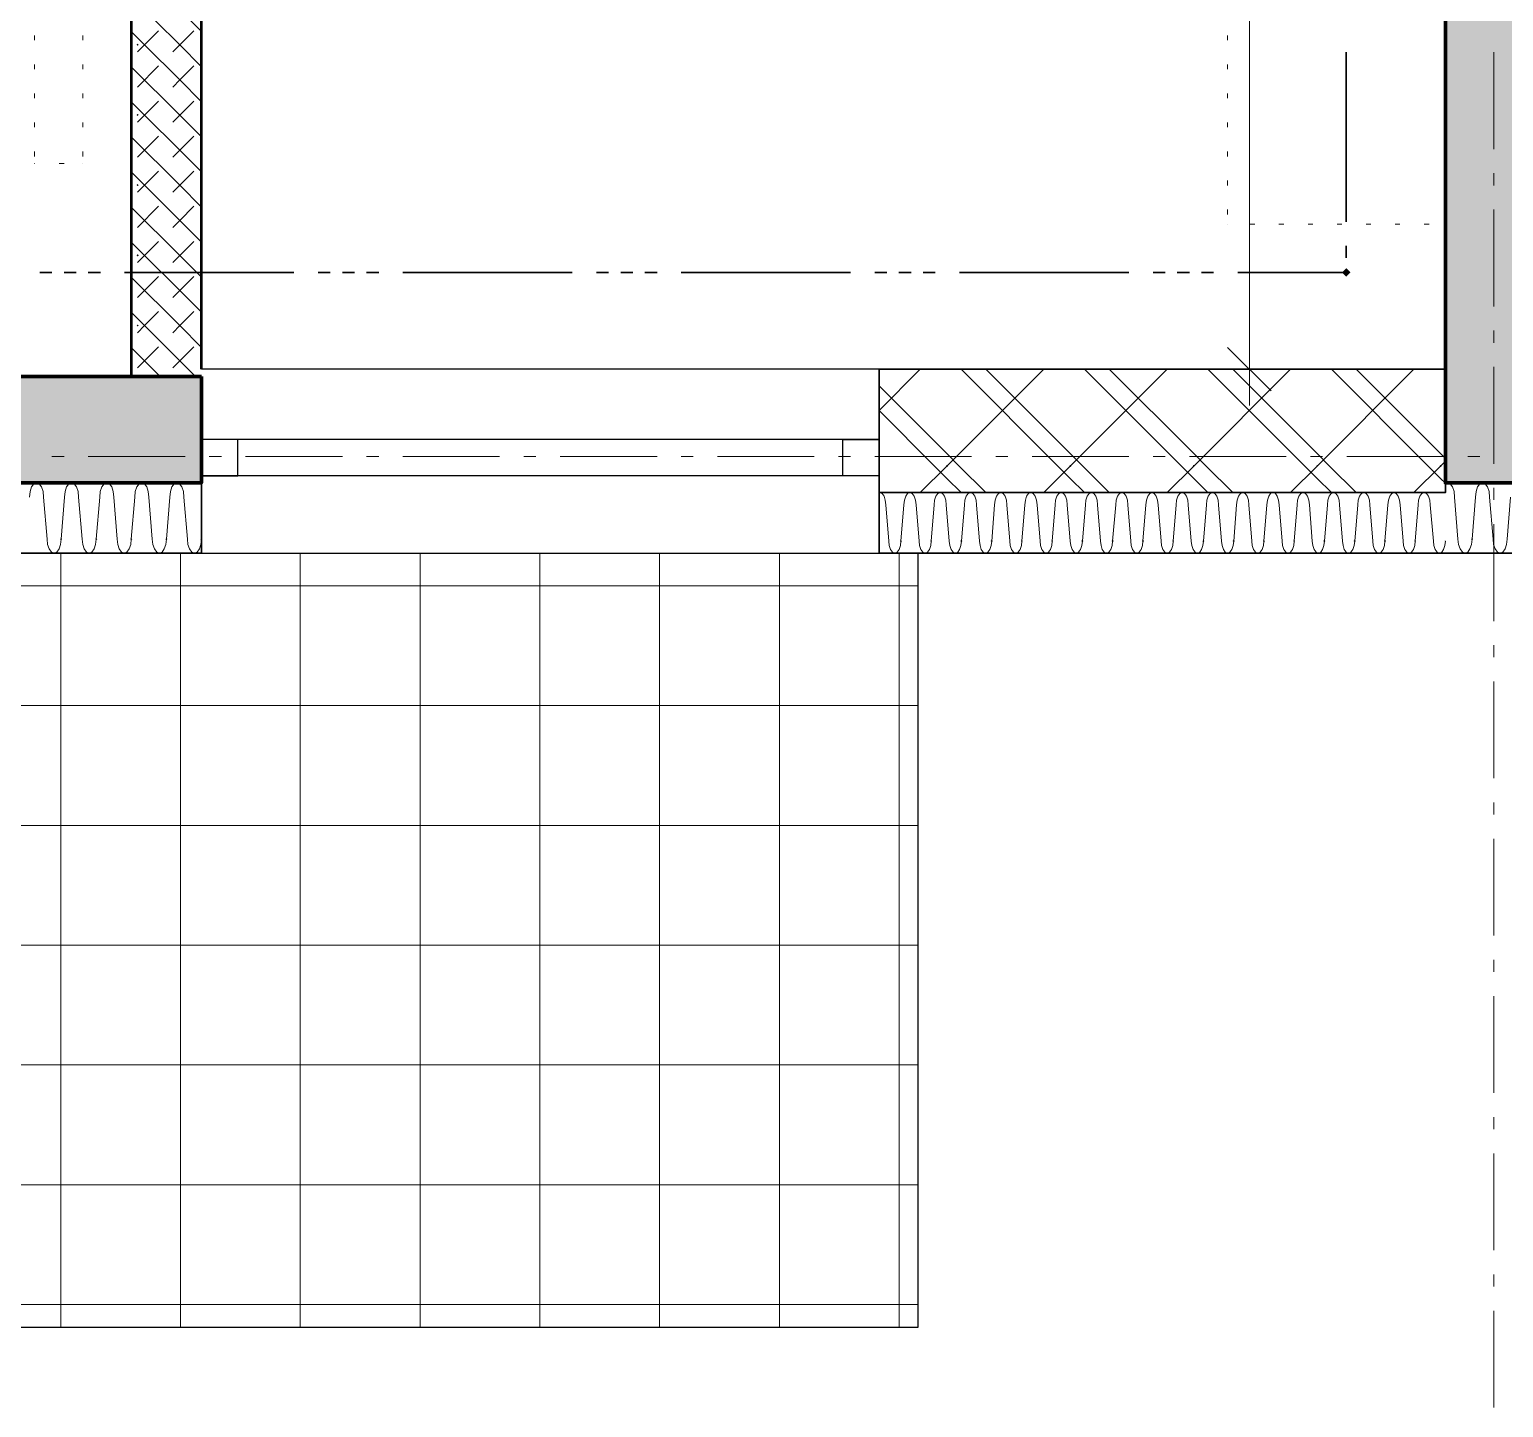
# Model space of a CAD drawing. Header units: millimetres. Extents: x 0 to 594, y 0 to 420.
# Drawn here: x 255.28 to 286.49, y 119.98 to 149.16 of the extents above; entities that cross this region are included whole.
import ezdxf

# ---------------------------------------------------------------- set-up
doc = ezdxf.new("R2010")
doc.units = ezdxf.units.MM
doc.header["$LTSCALE"] = 8
for name, color, linetype in [('PDF_Koty delkove', 7, 'Continuous'), ('PDF_Nabytek', 7, 'Continuous'), ('PDF_Obecne 0.25', 7, 'Continuous'), ('PDF_Okna', 7, 'Continuous'), ('PDF_Osy hlavni', 7, 'Continuous'), ('PDF_Pozarni useky', 7, 'Continuous'), ('PDF_Pricky zdene', 7, 'Continuous'), ('PDF_Srafy', 7, 'Continuous'), ('PDF_Steny obvodove nosne', 7, 'Continuous'), ('PDF_Steny sendvic', 7, 'Continuous'), ('PDF_Zatepleni', 7, 'Continuous')]:
    doc.layers.add(name, color=color, linetype=linetype)

msp = doc.modelspace()

# ---------------------------------------------------------------- linework, layer by layer
at = {"layer": 'PDF_Koty delkove', "lineweight": 18}
for points in [[(281.111, 141.969), (281.111, 172.52), (281.111, 191.118), (281.111, 197.78), (281.111, 199.266), (281.111, 221.099), (281.111, 223.712)], [(281.572, 141.508), (280.65, 142.431)], [(281.88, 141.969), (281.111, 141.969), (280.342, 141.969)], [(281.111, 141.969), (281.111, 141.201)]]:
    msp.add_lwpolyline(points, dxfattribs=at)
at = {"layer": 'PDF_Nabytek', "lineweight": 13}
for points in [[(255.385, 148.937), (255.385, 149.039)], [(256.409, 148.937), (256.409, 149.039)], [(257.434, 148.937), (257.434, 149.039)], [(280.651, 148.937), (280.651, 149.039)], [(285.263, 148.937), (285.263, 149.039)], [(255.385, 148.322), (255.385, 148.424)], [(256.409, 148.322), (256.409, 148.424)], [(257.434, 148.322), (257.434, 148.424)], [(280.651, 148.322), (280.651, 148.424)], [(285.263, 148.322), (285.263, 148.424)], [(255.385, 147.707), (255.385, 147.809)], [(256.409, 147.707), (256.409, 147.809)], [(257.434, 147.707), (257.434, 147.809)], [(280.651, 147.707), (280.651, 147.809)], [(285.263, 147.707), (285.263, 147.809)], [(255.385, 147.092), (255.385, 147.194)], [(256.409, 147.092), (256.409, 147.194)], [(257.434, 147.092), (257.434, 147.194)], [(280.651, 147.092), (280.651, 147.194)], [(285.263, 147.092), (285.263, 147.194)], [(255.385, 146.477), (255.385, 146.579)], [(256.409, 146.477), (256.409, 146.579)], [(257.434, 146.477), (257.434, 146.579)], [(280.651, 146.477), (280.651, 146.579)], [(285.263, 146.477), (285.263, 146.579)], [(255.395, 146.326), (255.385, 146.326)], [(255.385, 146.326), (255.385, 146.326)], [(255.385, 146.326), (255.385, 146.326)], [(256.01, 146.326), (255.908, 146.326)], [(256.409, 146.326), (256.409, 146.326)], [(256.409, 146.326), (256.409, 146.326)], [(257.434, 145.862), (257.434, 145.964)], [(280.651, 145.862), (280.651, 145.964)], [(285.263, 145.862), (285.263, 145.964)], [(257.434, 145.247), (257.434, 145.349)], [(280.651, 145.247), (280.651, 145.349)], [(285.263, 145.247), (285.263, 145.349)], [(280.651, 145.044), (280.651, 145.044)], [(280.651, 145.044), (280.651, 145.044)], [(281.225, 145.044), (281.123, 145.044)], [(281.84, 145.044), (281.738, 145.044)], [(282.455, 145.044), (282.353, 145.044)], [(283.07, 145.044), (282.968, 145.044)], [(283.685, 145.044), (283.583, 145.044)], [(284.3, 145.044), (284.198, 145.044)], [(284.915, 145.044), (284.813, 145.044)], [(285.263, 145.044), (285.263, 145.044)], [(285.263, 145.044), (285.263, 145.044)], [(257.434, 144.632), (257.434, 144.734)], [(257.434, 144.017), (257.434, 144.12)], [(257.434, 143.402), (257.434, 143.505)], [(257.434, 142.787), (257.434, 142.89)], [(257.434, 142.172), (257.434, 142.275)], [(257.434, 141.969), (257.434, 141.969)]]:
    msp.add_lwpolyline(points, dxfattribs=at)
at = {"layer": 'PDF_Obecne 0.25', "lineweight": 25}
msp.add_lwpolyline([(274.09, 138.077), (274.09, 121.677), (242.316, 121.677)], dxfattribs=at)
at = {"layer": 'PDF_Okna', "lineweight": 25}
for points in [[(273.27, 141.969), (258.921, 141.969)], [(273.27, 140.483), (258.921, 140.483)], [(273.27, 139.714), (258.921, 139.714)], [(258.921, 138.074), (273.27, 138.074)]]:
    msp.add_lwpolyline(points, dxfattribs=at)
for points in [[(258.921, 139.714), (259.689, 139.714), (259.689, 140.483), (258.921, 140.483)], [(273.27, 139.714), (272.502, 139.714), (272.502, 140.483), (273.27, 140.483)]]:
    msp.add_lwpolyline(points, close=True, dxfattribs=at)
at = {"layer": 'PDF_Osy hlavni', "lineweight": 18}
for points in [[(286.288, 146.631), (286.288, 148.681)], [(286.288, 145.862), (286.288, 146.118)], [(286.288, 143.3), (286.288, 145.349)], [(286.288, 142.531), (286.288, 142.787)], [(286.288, 139.968), (286.288, 142.018)], [(256.01, 140.124), (255.754, 140.124)], [(258.573, 140.124), (256.523, 140.124)], [(259.342, 140.124), (259.085, 140.124)], [(261.904, 140.124), (259.854, 140.124)], [(262.673, 140.124), (262.417, 140.124)], [(265.235, 140.124), (263.185, 140.124)], [(266.004, 140.124), (265.748, 140.124)], [(268.567, 140.124), (266.517, 140.124)], [(269.335, 140.124), (269.079, 140.124)], [(271.898, 140.124), (269.848, 140.124)], [(272.667, 140.124), (272.41, 140.124)], [(275.229, 140.124), (273.179, 140.124)], [(275.998, 140.124), (275.741, 140.124)], [(278.56, 140.124), (276.51, 140.124)], [(279.329, 140.124), (279.073, 140.124)], [(281.891, 140.124), (279.841, 140.124)], [(282.66, 140.124), (282.404, 140.124)], [(285.223, 140.124), (283.173, 140.124)], [(285.991, 140.124), (285.735, 140.124)], [(286.288, 139.2), (286.288, 139.456)], [(286.288, 136.637), (286.288, 138.687)], [(286.288, 135.868), (286.288, 136.125)], [(286.288, 133.306), (286.288, 135.356)], [(286.288, 132.537), (286.288, 132.793)], [(286.288, 129.975), (286.288, 132.025)], [(286.288, 129.206), (286.288, 129.462)], [(286.288, 126.643), (286.288, 128.693)], [(286.288, 125.875), (286.288, 126.131)], [(286.288, 123.312), (286.288, 125.362)], [(286.288, 122.543), (286.288, 122.8)], [(286.288, 119.981), (286.288, 122.031)]]:
    msp.add_lwpolyline(points, dxfattribs=at)
at = {"layer": 'PDF_Pozarni useky', "lineweight": 35}
for points in [[(283.162, 145.093), (283.162, 148.681)], [(283.162, 144.325), (283.162, 144.581)], [(255.754, 144.019), (255.498, 144.019)], [(256.267, 144.019), (256.01, 144.019)], [(256.779, 144.019), (256.523, 144.019)], [(260.879, 144.019), (257.292, 144.019)], [(261.648, 144.019), (261.392, 144.019)], [(262.16, 144.019), (261.904, 144.019)], [(262.673, 144.019), (262.417, 144.019)], [(266.773, 144.019), (263.185, 144.019)], [(267.542, 144.019), (267.285, 144.019)], [(268.054, 144.019), (267.798, 144.019)], [(268.567, 144.019), (268.31, 144.019)], [(272.667, 144.019), (269.079, 144.019)], [(273.435, 144.019), (273.179, 144.019)], [(273.948, 144.019), (273.691, 144.019)], [(274.46, 144.019), (274.204, 144.019)], [(278.56, 144.019), (274.973, 144.019)], [(279.329, 144.019), (279.073, 144.019)], [(279.841, 144.019), (279.585, 144.019)], [(280.354, 144.019), (280.098, 144.019)], [(283.162, 144.019), (280.866, 144.019)], [(283.162, 144.019), (283.162, 144.068)]]:
    msp.add_lwpolyline(points, dxfattribs=at)
at = {"layer": 'PDF_Pozarni useky', "lineweight": 35, "transparency": 33554559}
for points in [[(283.251, 144.019), (283.162, 143.93), (283.162, 144.109), (283.072, 144.019)], [(283.162, 143.93), (283.072, 144.019), (283.251, 144.019), (283.162, 144.109)]]:
    msp.add_solid(points, dxfattribs=at)
at = {"layer": 'PDF_Pricky zdene', "lineweight": 50}
msp.add_lwpolyline([(258.921, 141.969), (258.921, 191.118), (257.588, 191.118), (257.434, 191.118), (257.434, 141.969), (257.434, 141.816), (258.921, 141.816)], dxfattribs=at)
at = {"layer": 'PDF_Pricky zdene', "lineweight": 9}
for points in [[(258.921, 148.376), (258.459, 148.837), (257.434, 149.862)], [(258.921, 149.119), (258.459, 149.58), (258.311, 149.431)], [(258.459, 148.094), (257.716, 148.837), (257.434, 149.119)], [(257.568, 148.688), (257.716, 148.837), (258.014, 149.134)], [(258.311, 148.688), (258.459, 148.837), (258.757, 149.134)], [(258.921, 146.889), (258.459, 147.351), (257.434, 148.376)], [(257.568, 147.945), (258.014, 148.391)], [(258.459, 148.094), (258.757, 148.391)], [(258.921, 147.633), (258.459, 148.094), (258.311, 147.945)], [(257.568, 147.202), (257.716, 147.351), (258.014, 147.648)], [(258.311, 147.202), (258.459, 147.351), (258.757, 147.648)], [(258.921, 146.146), (258.459, 146.608), (257.716, 147.351), (257.434, 147.633)], [(258.757, 146.162), (258.459, 145.864), (257.434, 146.889)], [(257.568, 146.459), (258.014, 146.905)], [(258.459, 146.608), (258.757, 146.905)], [(258.311, 146.459), (258.459, 146.608)], [(258.459, 145.121), (257.716, 145.864), (257.434, 146.146)], [(257.568, 145.716), (257.716, 145.864), (258.014, 146.162)], [(258.311, 145.716), (258.459, 145.864)], [(258.921, 145.403), (258.459, 145.864)], [(258.921, 143.917), (258.459, 144.378), (257.434, 145.403)], [(257.568, 144.973), (258.014, 145.419)], [(258.459, 145.121), (258.757, 145.419)], [(258.921, 144.66), (258.459, 145.121), (258.311, 144.973)], [(257.716, 144.378), (257.434, 144.66)], [(257.568, 144.23), (257.716, 144.378), (258.014, 144.675)], [(258.311, 144.23), (258.459, 144.378), (258.757, 144.675)], [(258.459, 143.635), (257.716, 144.378)], [(258.757, 143.189), (258.459, 142.892), (257.434, 143.917)], [(257.568, 143.486), (258.014, 143.932)], [(258.459, 143.635), (258.757, 143.932)], [(258.921, 143.174), (258.459, 143.635), (258.311, 143.486)], [(257.716, 142.892), (257.434, 143.174)], [(257.568, 142.743), (257.716, 142.892), (258.014, 143.189)], [(258.459, 142.149), (257.716, 142.892)], [(258.311, 142.743), (258.459, 142.892)], [(258.921, 142.431), (258.459, 142.892)], [(258.049, 141.816), (257.434, 142.431)], [(257.568, 142), (258.014, 142.446)], [(258.459, 142.149), (258.757, 142.446)], [(258.793, 141.816), (258.459, 142.149), (258.311, 142)]]:
    msp.add_lwpolyline(points, dxfattribs=at)
at = {"layer": 'PDF_Pricky zdene', "lineweight": 9, "transparency": 33554559}
for points in [[(257.568, 148.817), (257.545, 148.84), (257.591, 148.84), (257.568, 148.863)], [(258.459, 148.814), (258.436, 148.837), (258.483, 148.837), (258.459, 148.86)], [(257.568, 147.331), (257.545, 147.354), (257.591, 147.354), (257.568, 147.377)], [(258.459, 147.328), (258.436, 147.351), (258.483, 147.351), (258.459, 147.374)], [(257.568, 145.844), (257.545, 145.867), (257.591, 145.867), (257.568, 145.89)], [(258.459, 145.841), (258.436, 145.864), (258.483, 145.864), (258.459, 145.887)], [(257.568, 144.358), (257.545, 144.381), (257.591, 144.381), (257.568, 144.404)], [(258.459, 144.355), (258.436, 144.378), (258.483, 144.378), (258.459, 144.401)], [(257.568, 142.872), (257.545, 142.895), (257.591, 142.895), (257.568, 142.918)], [(258.459, 142.869), (258.436, 142.892), (258.483, 142.892), (258.459, 142.915)]]:
    msp.add_solid(points, dxfattribs=at)
at = {"layer": 'PDF_Srafy', "lineweight": 9}
for points in [[(255.939, 138.077), (255.939, 134.846), (255.939, 129.773)], [(258.475, 138.077), (258.475, 137.383), (258.475, 132.309), (258.475, 127.236)], [(261.012, 138.077), (261.012, 134.846), (261.012, 129.773), (261.012, 124.699), (261.012, 121.677)], [(263.549, 138.077), (263.549, 137.383), (263.549, 132.309), (263.549, 127.236), (263.549, 122.162), (263.549, 121.677)], [(266.086, 138.077), (266.086, 134.846), (266.086, 129.773), (266.086, 124.699), (266.086, 121.677)], [(268.622, 138.077), (268.622, 137.383), (268.622, 132.309), (268.622, 127.236), (268.622, 122.162), (268.622, 121.677)], [(271.159, 138.077), (271.159, 134.846), (271.159, 129.773), (271.159, 124.699), (271.159, 121.677)], [(273.696, 138.077), (273.696, 137.383), (273.696, 132.309), (273.696, 127.236), (273.696, 122.162), (273.696, 121.677)], [(274.09, 137.383), (273.696, 137.383), (268.622, 137.383), (263.549, 137.383), (258.475, 137.383), (253.402, 137.383), (248.328, 137.383), (243.255, 137.383)], [(274.09, 134.846), (271.159, 134.846), (266.086, 134.846), (261.012, 134.846), (255.939, 134.846), (250.865, 134.846), (245.792, 134.846)], [(274.09, 132.309), (273.696, 132.309), (268.622, 132.309), (263.549, 132.309), (258.475, 132.309), (253.402, 132.309), (248.328, 132.309)], [(274.09, 129.773), (271.159, 129.773), (266.086, 129.773), (261.012, 129.773), (255.939, 129.773), (250.865, 129.773)], [(255.939, 129.773), (255.939, 124.699), (255.939, 121.677)], [(274.09, 127.236), (273.696, 127.236), (268.622, 127.236), (263.549, 127.236), (258.475, 127.236), (253.402, 127.236)], [(258.475, 127.236), (258.475, 122.162), (258.475, 121.677)], [(274.09, 124.699), (271.159, 124.699), (266.086, 124.699), (261.012, 124.699), (255.939, 124.699), (250.865, 124.699)], [(274.09, 122.162), (273.696, 122.162), (268.622, 122.162), (263.549, 122.162), (258.475, 122.162), (253.402, 122.162)]]:
    msp.add_lwpolyline(points, dxfattribs=at)
at = {"layer": 'PDF_Steny obvodove nosne', "lineweight": 70}
for points in [[(287.313, 139.561), (287.313, 141.969), (287.313, 221.099), (287.313, 223.712), (285.263, 223.712), (285.263, 221.099), (285.263, 141.969), (285.263, 139.561)], [(258.921, 141.816), (257.434, 141.816), (252.822, 141.816), (252.822, 139.561), (258.921, 139.561)]]:
    msp.add_lwpolyline(points, close=True, dxfattribs=at)
at = {"layer": 'PDF_Steny obvodove nosne', "color": 9, "lineweight": 9, "true_color": 0xc0c0c0, "transparency": 33554559}
for points in [[(287.313, 139.561), (287.313, 223.712), (285.263, 139.561), (285.263, 223.712)], [(258.921, 141.816), (252.822, 141.816), (258.921, 139.561), (252.822, 139.561)]]:
    msp.add_solid(points, dxfattribs=at)
at = {"layer": 'PDF_Steny sendvic', "lineweight": 9}
for points in [[(273.27, 141.098), (274.142, 141.969)], [(274.142, 139.356), (274.706, 139.919), (276.756, 141.969)], [(277.058, 139.919), (275.008, 141.969)], [(278.144, 139.356), (277.581, 139.919), (277.319, 140.181), (275.531, 141.969)], [(276.756, 139.356), (277.319, 139.919), (279.369, 141.969)], [(279.672, 139.919), (277.622, 141.969)], [(280.758, 139.356), (280.194, 139.919), (279.933, 140.181), (278.144, 141.969)], [(279.369, 139.356), (279.933, 139.919), (281.983, 141.969)], [(282.285, 139.919), (280.235, 141.969)], [(283.372, 139.356), (282.808, 139.919), (282.547, 140.181), (280.758, 141.969)], [(281.983, 139.356), (282.547, 139.919), (284.597, 141.969)], [(284.899, 139.919), (282.849, 141.969)], [(285.263, 140.078), (285.16, 140.181), (283.372, 141.969)], [(274.706, 140.181), (273.27, 141.616)], [(274.444, 139.919), (273.27, 141.093)], [(274.967, 139.919), (274.706, 140.181)], [(274.706, 139.658), (274.444, 139.919)], [(275.531, 139.356), (274.967, 139.919)], [(277.319, 139.658), (277.058, 139.919)], [(279.933, 139.658), (279.672, 139.919)], [(282.547, 139.658), (282.285, 139.919)], [(284.597, 139.356), (285.16, 139.919), (285.263, 140.022)], [(285.16, 139.658), (284.899, 139.919)], [(275.008, 139.356), (274.706, 139.658)], [(277.622, 139.356), (277.319, 139.658)], [(280.235, 139.356), (279.933, 139.658)], [(282.849, 139.356), (282.547, 139.658)], [(285.263, 139.556), (285.16, 139.658)], [(273.412, 139.099), (273.402, 139.198), (273.374, 139.282), (273.333, 139.337), (273.297, 139.356)], [(273.911, 139.356), (273.875, 139.337), (273.833, 139.282), (273.805, 139.198), (273.795, 139.099)], [(274.053, 139.099), (274.043, 139.198), (274.015, 139.282), (273.973, 139.337), (273.937, 139.356)], [(274.551, 139.356), (274.515, 139.337), (274.474, 139.282), (274.446, 139.198), (274.436, 139.099)], [(274.693, 139.099), (274.684, 139.198), (274.656, 139.282), (274.614, 139.337), (274.578, 139.356)], [(275.192, 139.356), (275.156, 139.337), (275.114, 139.282), (275.086, 139.198), (275.076, 139.099)], [(275.334, 139.099), (275.324, 139.198), (275.296, 139.282), (275.255, 139.337), (275.219, 139.356)], [(275.832, 139.356), (275.797, 139.337), (275.755, 139.282), (275.727, 139.198), (275.717, 139.099)], [(275.975, 139.099), (275.965, 139.198), (275.937, 139.282), (275.895, 139.337), (275.859, 139.356)], [(276.473, 139.356), (276.437, 139.337), (276.395, 139.282), (276.368, 139.198), (276.358, 139.099)], [(276.605, 139.198), (276.578, 139.282), (276.536, 139.337), (276.5, 139.356)], [(277.114, 139.356), (277.078, 139.337), (277.036, 139.282), (277.008, 139.198), (276.998, 139.099)], [(277.256, 139.099), (277.246, 139.198), (277.218, 139.282), (277.176, 139.337), (277.141, 139.356)], [(277.754, 139.356), (277.718, 139.337), (277.677, 139.282), (277.649, 139.198), (277.639, 139.099)], [(277.897, 139.099), (277.887, 139.198), (277.859, 139.282), (277.817, 139.337), (277.781, 139.356)], [(278.395, 139.356), (278.359, 139.337), (278.317, 139.282), (278.289, 139.198), (278.28, 139.099)], [(278.537, 139.099), (278.527, 139.198), (278.499, 139.282), (278.458, 139.337), (278.422, 139.356)], [(279.036, 139.356), (279, 139.337), (278.958, 139.282), (278.93, 139.198), (278.92, 139.099)], [(279.178, 139.099), (279.168, 139.198), (279.14, 139.282), (279.098, 139.337), (279.062, 139.356)], [(279.676, 139.356), (279.64, 139.337), (279.599, 139.282), (279.571, 139.198), (279.561, 139.099)], [(279.818, 139.099), (279.809, 139.198), (279.781, 139.282), (279.739, 139.337), (279.703, 139.356)], [(280.317, 139.356), (280.281, 139.337), (280.239, 139.282), (280.211, 139.198), (280.201, 139.099)], [(280.459, 139.099), (280.449, 139.198), (280.421, 139.282), (280.379, 139.337), (280.344, 139.356)], [(280.957, 139.356), (280.922, 139.337), (280.88, 139.282), (280.852, 139.198), (280.842, 139.099)], [(281.1, 139.099), (281.09, 139.198), (281.062, 139.282), (281.02, 139.337), (280.984, 139.356)], [(281.52, 139.282), (281.492, 139.198), (281.483, 139.099)], [(281.598, 139.356), (281.562, 139.337), (281.52, 139.282)], [(281.74, 139.099), (281.73, 139.198), (281.702, 139.282), (281.661, 139.337), (281.625, 139.356)], [(282.239, 139.356), (282.203, 139.337), (282.161, 139.282), (282.133, 139.198), (282.123, 139.099)], [(282.381, 139.099), (282.371, 139.198), (282.343, 139.282), (282.301, 139.337), (282.266, 139.356)], [(282.879, 139.356), (282.843, 139.337), (282.802, 139.282), (282.774, 139.198), (282.764, 139.099)], [(283.021, 139.099), (283.012, 139.198), (282.984, 139.282), (282.942, 139.337), (282.906, 139.356)], [(283.52, 139.356), (283.484, 139.337), (283.442, 139.282), (283.414, 139.198), (283.405, 139.099)], [(283.662, 139.099), (283.652, 139.198), (283.624, 139.282), (283.583, 139.337), (283.547, 139.356)], [(284.16, 139.356), (284.125, 139.337), (284.083, 139.282), (284.055, 139.198), (284.045, 139.099)], [(284.303, 139.099), (284.293, 139.198), (284.265, 139.282), (284.223, 139.337), (284.187, 139.356)], [(284.801, 139.356), (284.765, 139.337), (284.723, 139.282), (284.696, 139.198), (284.686, 139.099)], [(284.864, 139.337), (284.828, 139.356)], [(284.943, 139.099), (284.934, 139.198), (284.906, 139.282), (284.864, 139.337)], [(273.476, 138.331), (273.412, 139.099)], [(273.795, 139.099), (273.732, 138.331)], [(273.795, 139.099), (273.795, 139.099)], [(274.116, 138.331), (274.053, 139.099)], [(274.436, 139.099), (274.372, 138.331)], [(274.436, 139.099), (274.436, 139.099)], [(274.757, 138.331), (274.693, 139.099)], [(275.076, 139.099), (275.013, 138.331)], [(275.076, 139.099), (275.076, 139.099)], [(275.397, 138.331), (275.334, 139.099)], [(275.717, 139.099), (275.654, 138.331)], [(275.717, 139.099), (275.717, 139.099)], [(276.038, 138.331), (275.975, 139.099)], [(276.358, 139.099), (276.294, 138.331)], [(276.358, 139.099), (276.358, 139.099)], [(276.615, 139.099), (276.605, 139.198)], [(276.679, 138.331), (276.615, 139.099)], [(276.998, 139.099), (276.935, 138.331)], [(276.998, 139.099), (276.998, 139.099)], [(277.319, 138.331), (277.256, 139.099)], [(277.639, 139.099), (277.576, 138.331)], [(277.639, 139.099), (277.639, 139.099)], [(277.96, 138.331), (277.897, 139.099)], [(278.28, 139.099), (278.216, 138.331)], [(278.28, 139.099), (278.28, 139.099)], [(278.601, 138.331), (278.537, 139.099)], [(278.92, 139.099), (278.857, 138.331)], [(278.92, 139.099), (278.92, 139.099)], [(279.241, 138.331), (279.178, 139.099)], [(279.561, 139.099), (279.497, 138.331)], [(279.561, 139.099), (279.561, 139.099)], [(279.882, 138.331), (279.818, 139.099)], [(280.201, 139.099), (280.138, 138.331)], [(280.201, 139.099), (280.201, 139.099)], [(280.522, 138.331), (280.459, 139.099)], [(280.842, 139.099), (280.779, 138.331)], [(280.842, 139.099), (280.842, 139.099)], [(281.163, 138.331), (281.1, 139.099)], [(281.483, 139.099), (281.419, 138.331)], [(281.483, 139.099), (281.483, 139.099)], [(281.804, 138.331), (281.74, 139.099)], [(282.123, 139.099), (282.06, 138.331)], [(282.123, 139.099), (282.123, 139.099)], [(282.444, 138.331), (282.381, 139.099)], [(282.764, 139.099), (282.7, 138.331)], [(282.764, 139.099), (282.764, 139.099)], [(283.085, 138.331), (283.021, 139.099)], [(283.405, 139.099), (283.341, 138.331)], [(283.405, 139.099), (283.405, 139.099)], [(283.725, 138.331), (283.662, 139.099)], [(284.045, 139.099), (283.982, 138.331)], [(284.045, 139.099), (284.045, 139.099)], [(284.366, 138.331), (284.303, 139.099)], [(284.686, 139.099), (284.622, 138.331)], [(284.686, 139.099), (284.686, 139.099)], [(285.007, 138.331), (284.943, 139.099)], [(273.476, 138.331), (273.485, 138.233), (273.513, 138.15), (273.555, 138.094), (273.604, 138.074)], [(273.604, 138.074), (273.653, 138.094), (273.694, 138.15), (273.722, 138.233), (273.732, 138.331)], [(274.116, 138.331), (274.126, 138.233), (274.154, 138.15), (274.195, 138.094), (274.244, 138.074)], [(274.244, 138.074), (274.293, 138.094), (274.335, 138.15), (274.363, 138.233), (274.372, 138.331)], [(274.757, 138.331), (274.767, 138.233), (274.794, 138.15), (274.836, 138.094), (274.885, 138.074)], [(274.885, 138.074), (274.934, 138.094), (274.976, 138.15), (275.003, 138.233), (275.013, 138.331)], [(275.397, 138.331), (275.407, 138.233), (275.435, 138.15), (275.477, 138.094), (275.526, 138.074)], [(275.526, 138.074), (275.526, 138.074), (275.575, 138.094), (275.616, 138.15), (275.644, 138.233), (275.654, 138.331)], [(276.038, 138.331), (276.048, 138.233), (276.076, 138.15), (276.117, 138.094), (276.166, 138.074)], [(276.166, 138.074), (276.215, 138.094), (276.257, 138.15), (276.285, 138.233), (276.294, 138.331)], [(276.679, 138.331), (276.688, 138.233), (276.716, 138.15), (276.758, 138.094), (276.807, 138.074)], [(276.807, 138.074), (276.856, 138.094), (276.897, 138.15), (276.925, 138.233), (276.935, 138.331)], [(277.319, 138.331), (277.329, 138.233), (277.357, 138.15), (277.398, 138.094), (277.447, 138.074)], [(277.447, 138.074), (277.496, 138.094), (277.538, 138.15), (277.566, 138.233), (277.576, 138.331)], [(277.96, 138.331), (277.97, 138.233), (277.997, 138.15), (278.039, 138.094), (278.088, 138.074)], [(278.088, 138.074), (278.137, 138.094), (278.179, 138.15), (278.206, 138.233), (278.216, 138.331)], [(278.601, 138.331), (278.61, 138.233), (278.638, 138.15), (278.68, 138.094), (278.729, 138.074)], [(278.729, 138.074), (278.778, 138.094), (278.819, 138.15), (278.847, 138.233), (278.857, 138.331)], [(279.241, 138.331), (279.251, 138.233), (279.279, 138.15), (279.32, 138.094), (279.369, 138.074)], [(279.369, 138.074), (279.418, 138.094), (279.46, 138.15), (279.488, 138.233), (279.497, 138.331)], [(279.882, 138.331), (279.892, 138.233), (279.919, 138.15), (279.961, 138.094), (280.01, 138.074)], [(280.01, 138.074), (280.059, 138.094), (280.1, 138.15), (280.128, 138.233), (280.138, 138.331)], [(280.522, 138.331), (280.532, 138.233), (280.56, 138.15), (280.601, 138.094), (280.651, 138.074), (280.7, 138.094), (280.741, 138.15), (280.769, 138.233), (280.779, 138.331)], [(281.163, 138.331), (281.173, 138.233), (281.201, 138.15), (281.242, 138.094), (281.291, 138.074), (281.34, 138.094), (281.382, 138.15), (281.41, 138.233), (281.419, 138.331)], [(281.804, 138.331), (281.813, 138.233), (281.841, 138.15), (281.883, 138.094), (281.932, 138.074)], [(281.932, 138.074), (281.981, 138.094), (282.022, 138.15), (282.05, 138.233), (282.06, 138.331)], [(282.444, 138.331), (282.454, 138.233), (282.482, 138.15), (282.523, 138.094), (282.572, 138.074)], [(282.572, 138.074), (282.621, 138.094), (282.663, 138.15), (282.691, 138.233), (282.7, 138.331)], [(283.085, 138.331), (283.095, 138.233), (283.122, 138.15), (283.164, 138.094), (283.213, 138.074)], [(283.213, 138.074), (283.262, 138.094), (283.304, 138.15), (283.331, 138.233), (283.341, 138.331)], [(283.725, 138.331), (283.735, 138.233), (283.763, 138.15), (283.805, 138.094), (283.854, 138.074), (283.854, 138.074)], [(283.854, 138.074), (283.903, 138.094), (283.944, 138.15), (283.972, 138.233), (283.982, 138.331)], [(284.366, 138.331), (284.376, 138.233), (284.404, 138.15), (284.445, 138.094), (284.494, 138.074)], [(284.494, 138.074), (284.543, 138.094), (284.585, 138.15), (284.613, 138.233), (284.622, 138.331)], [(285.007, 138.331), (285.016, 138.233), (285.044, 138.15), (285.086, 138.094), (285.135, 138.074)], [(285.135, 138.074), (285.184, 138.094), (285.225, 138.15), (285.253, 138.233), (285.263, 138.331)], [(273.604, 138.074), (273.604, 138.074)], [(276.166, 138.074), (276.166, 138.074)], [(280.01, 138.074), (280.01, 138.074)], [(282.572, 138.074), (282.572, 138.074)]]:
    msp.add_lwpolyline(points, dxfattribs=at)
at = {"layer": 'PDF_Steny sendvic', "lineweight": 35}
for points in [[(273.27, 141.969), (285.212, 141.969), (285.263, 141.969), (285.263, 139.561), (285.263, 139.356), (273.27, 139.356), (273.27, 139.714), (273.27, 140.483), (273.27, 141.969)], [(285.263, 139.356), (273.27, 139.356)], [(273.27, 138.074), (273.27, 139.356)], [(273.27, 138.074), (285.263, 138.074)]]:
    msp.add_lwpolyline(points, dxfattribs=at)
at = {"layer": 'PDF_Steny sendvic', "lineweight": 9, "transparency": 33554559}
for points in [[(274.706, 139.896), (274.683, 139.919), (274.729, 139.919), (274.706, 139.943)], [(277.319, 139.896), (277.296, 139.919), (277.342, 139.919), (277.319, 139.943)], [(279.933, 139.896), (279.91, 139.919), (279.956, 139.919), (279.933, 139.943)], [(282.547, 139.896), (282.524, 139.919), (282.57, 139.919), (282.547, 139.943)], [(285.16, 139.896), (285.137, 139.919), (285.184, 139.919), (285.16, 139.943)], [(273.732, 138.308), (273.709, 138.331), (273.755, 138.331), (273.732, 138.354)], [(274.372, 138.308), (274.349, 138.331), (274.396, 138.331), (274.372, 138.354)], [(275.013, 138.308), (274.99, 138.331), (275.036, 138.331), (275.013, 138.354)], [(275.654, 138.308), (275.631, 138.331), (275.677, 138.331), (275.654, 138.354)], [(276.294, 138.308), (276.271, 138.331), (276.317, 138.331), (276.294, 138.354)], [(276.935, 138.308), (276.912, 138.331), (276.958, 138.331), (276.935, 138.354)], [(277.576, 138.308), (277.552, 138.331), (277.599, 138.331), (277.576, 138.354)], [(278.216, 138.308), (278.193, 138.331), (278.239, 138.331), (278.216, 138.354)], [(278.857, 138.308), (278.834, 138.331), (278.88, 138.331), (278.857, 138.354)], [(279.497, 138.308), (279.474, 138.331), (279.52, 138.331), (279.497, 138.354)], [(280.138, 138.308), (280.115, 138.331), (280.161, 138.331), (280.138, 138.354)], [(280.779, 138.308), (280.756, 138.331), (280.802, 138.331), (280.779, 138.354)], [(281.419, 138.308), (281.396, 138.331), (281.442, 138.331), (281.419, 138.354)], [(282.06, 138.308), (282.037, 138.331), (282.083, 138.331), (282.06, 138.354)], [(282.7, 138.308), (282.677, 138.331), (282.724, 138.331), (282.7, 138.354)], [(283.341, 138.308), (283.318, 138.331), (283.364, 138.331), (283.341, 138.354)], [(283.982, 138.308), (283.959, 138.331), (284.005, 138.331), (283.982, 138.354)], [(284.622, 138.308), (284.599, 138.331), (284.645, 138.331), (284.622, 138.354)], [(285.263, 138.308), (285.24, 138.331), (285.263, 138.354)]]:
    msp.add_solid(points, dxfattribs=at)
at = {"layer": 'PDF_Zatepleni', "lineweight": 35}
msp.add_lwpolyline([(258.921, 139.561), (252.822, 139.561), (252.822, 139.356), (252.822, 138.074), (258.921, 138.074), (258.921, 139.356)], close=True, dxfattribs=at)
at = {"layer": 'PDF_Zatepleni', "lineweight": 9}
for points in [[(255.412, 139.561), (255.371, 139.539), (255.322, 139.475), (255.29, 139.378), (255.279, 139.263)], [(255.651, 138.372), (255.577, 139.263), (255.566, 139.378), (255.534, 139.475), (255.485, 139.539), (255.444, 139.561)], [(256.155, 139.561), (256.114, 139.539), (256.065, 139.475), (256.033, 139.378), (256.022, 139.263)], [(256.394, 138.372), (256.32, 139.263), (256.309, 139.378), (256.277, 139.475), (256.228, 139.539), (256.187, 139.561)], [(256.899, 139.561), (256.857, 139.539), (256.809, 139.475)], [(257.02, 139.475), (256.971, 139.539), (256.93, 139.561)], [(257.642, 139.561), (257.6, 139.539), (257.552, 139.475), (257.519, 139.378), (257.508, 139.263)], [(257.807, 139.263), (257.795, 139.378), (257.763, 139.475), (257.714, 139.539), (257.673, 139.561)], [(258.385, 139.561), (258.343, 139.539), (258.295, 139.475), (258.262, 139.378), (258.251, 139.263)], [(258.55, 139.263), (258.538, 139.378), (258.506, 139.475), (258.458, 139.539), (258.416, 139.561)], [(285.291, 139.561), (285.263, 139.546)], [(285.322, 139.561), (285.364, 139.539), (285.412, 139.475), (285.445, 139.378), (285.456, 139.263), (285.529, 138.372), (285.541, 138.258), (285.573, 138.162), (285.621, 138.097), (285.678, 138.074), (285.735, 138.097), (285.783, 138.162), (285.815, 138.258), (285.827, 138.372), (285.9, 139.263)], [(286.034, 139.561), (285.992, 139.539), (285.944, 139.475), (285.912, 139.378), (285.9, 139.263)], [(286.065, 139.561), (286.107, 139.539), (286.155, 139.475), (286.188, 139.378), (286.199, 139.263), (286.273, 138.372), (286.284, 138.258), (286.316, 138.162), (286.364, 138.097), (286.421, 138.074), (286.478, 138.097), (286.526, 138.162), (286.559, 138.258), (286.57, 138.372), (286.643, 139.263)], [(256.022, 139.263), (255.948, 138.372)], [(256.022, 139.263), (256.022, 139.263)], [(256.765, 139.263), (256.691, 138.372)], [(256.809, 139.475), (256.776, 139.378), (256.765, 139.263)], [(256.765, 139.263), (256.765, 139.263)], [(257.064, 139.263), (257.052, 139.378), (257.02, 139.475)], [(257.137, 138.372), (257.064, 139.263)], [(257.508, 139.263), (257.434, 138.372)], [(257.508, 139.263), (257.508, 139.263)], [(257.88, 138.372), (257.807, 139.263)], [(258.251, 139.263), (258.177, 138.372)], [(258.251, 139.263), (258.251, 139.263)], [(258.623, 138.372), (258.55, 139.263)], [(285.9, 139.263), (285.9, 139.263)], [(255.651, 138.372), (255.662, 138.258), (255.694, 138.162), (255.743, 138.097), (255.799, 138.074)], [(255.799, 138.074), (255.856, 138.097), (255.905, 138.162), (255.937, 138.258), (255.948, 138.372)], [(256.394, 138.372), (256.405, 138.258), (256.438, 138.162), (256.486, 138.097), (256.543, 138.074)], [(256.543, 138.074), (256.599, 138.097), (256.648, 138.162), (256.68, 138.258), (256.691, 138.372)], [(257.137, 138.372), (257.148, 138.258), (257.181, 138.162), (257.229, 138.097), (257.286, 138.074)], [(257.286, 138.074), (257.343, 138.097), (257.391, 138.162), (257.423, 138.258), (257.434, 138.372)], [(257.88, 138.372), (257.892, 138.258), (257.924, 138.162), (257.972, 138.097), (258.029, 138.074)], [(258.029, 138.074), (258.086, 138.097), (258.134, 138.162), (258.166, 138.258), (258.177, 138.372)], [(258.623, 138.372), (258.635, 138.258), (258.667, 138.162), (258.715, 138.097), (258.772, 138.074)], [(258.772, 138.074), (258.829, 138.097), (258.877, 138.162), (258.909, 138.258), (258.921, 138.372)], [(258.921, 138.372), (258.921, 138.372)]]:
    msp.add_lwpolyline(points, dxfattribs=at)
at = {"layer": 'PDF_Zatepleni', "lineweight": 35}
for points in [[(287.313, 139.356), (287.313, 139.561), (285.263, 139.561), (285.263, 139.356)], [(285.263, 138.074), (287.313, 138.074)]]:
    msp.add_lwpolyline(points, dxfattribs=at)
at = {"layer": 'PDF_Zatepleni', "lineweight": 9, "transparency": 33554559}
for points in [[(255.948, 138.349), (255.925, 138.372), (255.971, 138.372), (255.948, 138.395)], [(256.691, 138.349), (256.668, 138.372), (256.714, 138.372), (256.691, 138.395)], [(257.434, 138.349), (257.411, 138.372), (257.457, 138.372), (257.434, 138.395)], [(258.177, 138.349), (258.154, 138.372), (258.201, 138.372), (258.177, 138.395)], [(258.921, 138.349), (258.898, 138.372), (258.921, 138.395)], [(285.827, 138.349), (285.804, 138.372), (285.85, 138.372), (285.827, 138.395)]]:
    msp.add_solid(points, dxfattribs=at)

doc.saveas('drawing.dxf')
